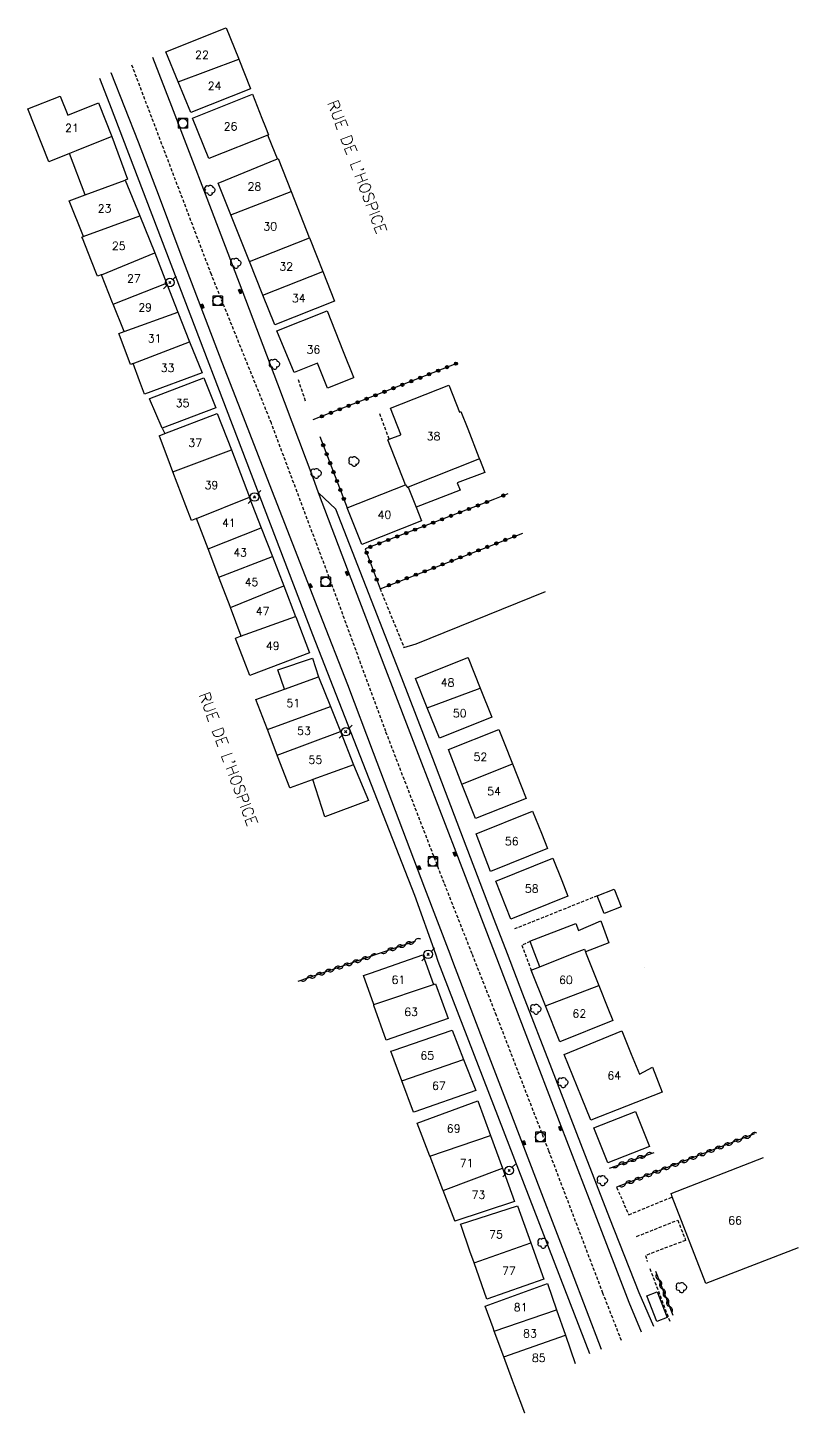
# Model space of a CAD drawing. Header units: millimetres. Extents: x 134000 to 134763, y 129004 to 130000.
# Drawn here: x 134413.6 to 134534, y 129604.3 to 129820.6 of the extents above; entities that cross this region are included whole.
import ezdxf
from ezdxf.enums import TextEntityAlignment as Align

# ---------------------------------------------------------------- set-up
doc = ezdxf.new("R2010")
doc.units = ezdxf.units.MM
doc.linetypes.add('DASHED', pattern=[0.75, 0.5, -0.25])
doc.layers.get('0').update_dxf_attribs({"linetype": 'CONTINUOUS'})
for name, color, linetype in [('W0001', 6, 'DASHED'), ('W0008', 7, 'CONTINUOUS'), ('W0014', 7, 'CONTINUOUS'), ('W0017', 7, 'CONTINUOUS'), ('W0101', 7, 'CONTINUOUS'), ('W0104', 1, 'CONTINUOUS'), ('W0112', 1, 'DASHED'), ('W0300', 7, 'CONTINUOUS'), ('W0310', 3, 'CONTINUOUS'), ('W0323', 7, 'CONTINUOUS'), ('W0401', 7, 'CONTINUOUS'), ('W0420', 7, 'CONTINUOUS'), ('W0473', 7, 'CONTINUOUS'), ('W0989', 7, 'CONTINUOUS'), ('W0991', 7, 'CONTINUOUS'), ('W1102', 7, 'CONTINUOUS')]:
    doc.layers.add(name, color=color, linetype=linetype)
doc.styles.get("Standard").update_dxf_attribs({"font": 'romans.shx', "width": 0.85})

# ---------------------------------------------------------------- blocks, each defined once
blk = doc.blocks.new('T401')
for p, q in [((-0.3, 0.3), (0, 0.3)), ((-0.3, -0.25), (-0.3, 0.3)), ((-0.3, 0.15), (0, 0.15)), ((-0.3, 0), (0, 0)), ((0, 0.3), (0, -0.25)), ((-0.3, -0.15), (0, -0.15)), ((-0.3, -0.25), (-0.3, -0.3)), ((-0.3, -0.3), (0, -0.3)), ((0, -0.3), (0, -0.25))]:
    blk.add_line(p, q)
blk = doc.blocks.new('T300')
for p, q in [((-0.8, 0.51), (-0.86, 0.34)), ((-0.86, 0.34), (-0.86, 0.17)), ((-0.86, 0.17), (-0.74, 0.06)), ((-0.69, 0.63), (-0.8, 0.51)), ((-0.8, -0.06), (-0.74, 0.06)), ((-0.74, 0.06), (-0.69, 0.11)), ((-0.57, 0.69), (-0.69, 0.63)), ((-0.46, 0.69), (-0.57, 0.69)), ((-0.29, 0.63), (-0.46, 0.69)), ((-0.29, 0.63), (-0.17, 0.74)), ((-0.23, 0.57), (-0.29, 0.63)), ((-0.17, 0.74), (-0.06, 0.8)), ((-0.06, 0.8), (0.06, 0.8)), ((0.06, 0.8), (0.23, 0.74)), ((0.23, 0.74), (0.34, 0.63)), ((0.34, 0.63), (0.4, 0.51)), ((0.46, 0.46), (0.34, 0.46)), ((0.4, 0.51), (0.4, 0.46)), ((0.57, 0.4), (0.46, 0.46)), ((0.57, 0.4), (0.69, 0.29)), ((0.69, 0.29), (0.74, 0.17)), ((0.74, 0.06), (0.69, -0.17)), ((0.74, 0.17), (0.74, 0.06)), ((-0.8, -0.17), (-0.8, -0.06)), ((-0.8, -0.23), (-0.8, -0.17)), ((-0.74, -0.34), (-0.8, -0.23)), ((-0.69, -0.4), (-0.74, -0.34)), ((-0.51, -0.46), (-0.69, -0.4)), ((-0.4, -0.46), (-0.51, -0.46)), ((-0.4, -0.46), (-0.34, -0.46)), ((-0.34, -0.46), (-0.34, -0.4)), ((-0.34, -0.51), (-0.34, -0.46)), ((-0.29, -0.63), (-0.34, -0.51)), ((-0.17, -0.74), (-0.29, -0.63)), ((-0.06, -0.8), (-0.17, -0.74)), ((0.06, -0.8), (-0.06, -0.8)), ((0.17, -0.74), (0.06, -0.8)), ((0.23, -0.69), (0.17, -0.74)), ((0.29, -0.46), (0.23, -0.46)), ((0.29, -0.63), (0.23, -0.69)), ((0.46, -0.4), (0.29, -0.46)), ((0.34, -0.51), (0.29, -0.63)), ((0.34, -0.51), (0.34, -0.46)), ((0.57, -0.34), (0.46, -0.4)), ((0.63, -0.29), (0.57, -0.34)), ((0.69, -0.17), (0.63, -0.29))]:
    blk.add_line(p, q)
blk = doc.blocks.new('T473')
for p, q in [((-0.166667, 0.166667), (0.166667, -0.166667)), ((-0.166667, -0.166667), (0.166667, 0.166667)), ((0.500001, 0.500001), (1.000002, 1.000002)), ((-1.000002, -1.000002), (-0.500001, -0.500001))]:
    blk.add_line(p, q)
blk.add_ellipse((0, 0), major_axis=(0.471405, 0.471405), ratio=1, start_param=5.4977871438, end_param=11.780972451)
blk = doc.blocks.new('T420')
for p, q in [((0.75, 0.75), (-0.75, 0.75)), ((-0.75, 0.75), (-0.75, -0.75)), ((0.75, 0.75), (0.75, -0.75)), ((0.75, -0.75), (-0.75, -0.75))]:
    blk.add_line(p, q)
blk.add_ellipse((0, 0), major_axis=(-0.53, 0.53), ratio=1, start_param=3.926991, end_param=10.210176)
blk = doc.blocks.new('t323o')
at = {"color": 0, "linetype": 'Continuous'}
for radius in [0.25, 0.15]:
    blk.add_circle((0, 0), radius, dxfattribs=at)
blk = doc.blocks.new('t310o')
at = {"color": 0, "linetype": 'Continuous'}
for centre, start, end in [((-0.5, 0.38), 216.8699, 323.1304), ((0.5, -0.37), 36.8699, 143.1303)]:
    blk.add_arc(centre, 0.625, start, end, dxfattribs=at)

msp = doc.modelspace()

# ---------------------------------------------------------------- linework, layer by layer
at = {"layer": 'W0001'}
for points in [[(134483, 129676), (134478.62, 129687.08), (134469.51, 129710.7), (134460.93, 129734.07), (134451.63, 129758.87), (134442.27, 129782.06), (134429.83, 129814.81)], [(134506.32, 129615.62), (134503.44, 129623), (134494.98, 129645.22), (134486.8, 129666.38), (134483, 129676)]]:
    msp.add_lwpolyline(points, dxfattribs=at)
at = {"layer": 'W0008'}
for points in [[(134426.54, 129813.64), (134426.54, 129813.64), (134430.82, 129802.8), (134434.09, 129794.19), (134437.34, 129785.57), (134440.6, 129776.96), (134443.9, 129768.39), (134447.23, 129759.83), (134450.56, 129751.27), (134454.89, 129740.2), (134459.23, 129729.12), (134463.53, 129718.04), (134467.55, 129707.46), (134471.55, 129696.88), (134475.56, 129686.3), (134479.49, 129676)], [(134486.57, 129676), (134485.95, 129677.61), (134480.48, 129691.88), (134474.87, 129706.47), (134469.27, 129721.07), (134463.68, 129735.67), (134459.02, 129747.98)], [(134479.49, 129676), (134479.93, 129674.84), (134484.32, 129663.39), (134488.72, 129651.93), (134493.58, 129639.25), (134498.45, 129626.58), (134503.18, 129614.3)], [(134509.45, 129616.94), (134507.54, 129621.58), (134502.22, 129635.33), (134496.92, 129649.08), (134491.43, 129663.34), (134486.57, 129676)]]:
    msp.add_lwpolyline(points, dxfattribs=at)
at = {"layer": 'W0014'}
for points in [[(134459.02, 129747.98), (134458.14, 129750.32), (134452.62, 129764.97), (134447.07, 129779.61), (134441.59, 129793.95), (134436.09, 129808.29), (134433.13, 129815.98)], [(134424.76, 129812.74), (134426.37, 129808.73), (134458.05, 129725.88), (134469.58, 129696.44), (134473.98, 129685.14), (134477.25, 129676)], [(134488.51, 129676), (134486.44, 129681.37), (134481.64, 129693.93), (134476.85, 129706.5), (134472.02, 129719.05), (134468.59, 129727.85), (134465.14, 129736.65), (134461.68, 129745.45), (134459.02, 129747.98)], [(134477.25, 129676), (134477.65, 129674.88), (134501.32, 129613.61)], [(134511.4, 129617.82), (134509.1, 129623.05), (134504.53, 129634.7), (134499.97, 129646.36), (134495.44, 129658.03), (134490.93, 129669.7), (134488.51, 129676)]]:
    msp.add_lwpolyline(points, dxfattribs=at)
at = {"layer": 'W0017'}
msp.add_lwpolyline([(134472.35, 129723.86), (134474.26, 129724.39), (134494.45, 129732.58)], dxfattribs=at)
at = {"layer": 'W0101'}
for points in [[(134435.13, 129816.86), (134444.43, 129820.55), (134444.59, 129820.61), (134446.49, 129815.84), (134446.54, 129815.7)], [(134437.08, 129812.14), (134435.13, 129816.86)], [(134446.54, 129815.7), (134448.32, 129811.23), (134448.38, 129811.07), (134439.05, 129807.37)], [(134439.05, 129807.37), (134437.08, 129812.14)], [(134439.31, 129806.51), (134448.69, 129810.23), (134450.17, 129806.49), (134450.74, 129805.07), (134451.21, 129803.87), (134451.08, 129803.82), (134441.89, 129800.18)], [(134426.72, 129803.64), (134421.16, 129801.4), (134420.12, 129800.98), (134416.89, 129799.68), (134413.57, 129807.94), (134418.64, 129809.95), (134418.64, 129809.95), (134419.85, 129806.96), (134424.65, 129808.89)], [(134424.65, 129808.89), (134426.72, 129803.64)], [(134441.89, 129800.18), (134439.31, 129806.51)], [(134443.34, 129796.34), (134452.58, 129800.16), (134452.68, 129800.2), (134454.72, 129795.05)], [(134422.22, 129787.99), (134422.29, 129788.01), (134420.06, 129793.57), (134422.55, 129794.5), (134428.81, 129796.82)], [(134428.81, 129796.82), (134431.08, 129791.26)], [(134445.31, 129791.42), (134443.34, 129796.34)], [(134454.72, 129795.05), (134457.56, 129787.87), (134457.6, 129787.79)], [(134431.08, 129791.26), (134433.43, 129785.47)], [(134448.23, 129784.12), (134445.31, 129791.42)], [(134425.09, 129782.05), (134425.03, 129782.02), (134424.49, 129781.82), (134424.44, 129781.94), (134423.55, 129784.15), (134422.12, 129787.73), (134422.05, 129787.92), (134422.22, 129787.99)], [(134457.6, 129787.79), (134458.68, 129785.06), (134459.67, 129782.54)], [(134433.43, 129785.47), (134435.25, 129780.74)], [(134450.32, 129778.86), (134448.23, 129784.12)], [(134426.93, 129777.46), (134426.84, 129777.68), (134425.68, 129780.59), (134425.1, 129782.05), (134425.09, 129782.05)], [(134459.67, 129782.54), (134461.51, 129777.92), (134452.17, 129774.23)], [(134435.25, 129780.74), (134437, 129776.19)], [(134452.17, 129774.23), (134450.32, 129778.86)], [(134428.65, 129773.16), (134426.93, 129777.46)], [(134437, 129776.19), (134438.87, 129771.58)], [(134452.51, 129773.29), (134460.35, 129776.39), (134462.86, 129770.04), (134464.44, 129766.04), (134464.48, 129765.96), (134460.38, 129764.34), (134458.85, 129768.21), (134455.2, 129766.76)], [(134455.2, 129766.76), (134452.51, 129773.29)], [(134430.03, 129768.18), (134429.63, 129768.02), (134427.86, 129772.78), (134427.83, 129772.86), (134428.65, 129773.16)], [(134438.87, 129771.58), (134440.84, 129766.75)], [(134440.84, 129766.75), (134431.81, 129763.4), (134431.04, 129765.46), (134430.03, 129768.18)], [(134442.94, 129761.28), (134434.55, 129758.1), (134432.58, 129762.69), (134432.65, 129762.72), (134441.11, 129765.93)], [(134441.11, 129765.93), (134442.94, 129761.28)], [(134472.61, 129749.23), (134469.83, 129756.27), (134470.05, 129756.36), (134471.86, 129757.07), (134471.88, 129757.08), (134470.26, 129761.19), (134479.38, 129764.79), (134479.42, 129764.69), (134481.04, 129760.6), (134481.23, 129760.68), (134482.3, 129757.99), (134484.07, 129753.5), (134484.15, 129753.28), (134472.99, 129748.87)], [(134436.26, 129751.25), (134435.51, 129753.22), (134434.15, 129756.81), (134434.11, 129756.9), (134435, 129757.24), (134443.19, 129760.36)], [(134443.19, 129760.36), (134445.39, 129754.7)], [(134445.39, 129754.7), (134448.24, 129747.32)], [(134439.95, 129744), (134439.14, 129743.69), (134438.27, 129745.97), (134436.26, 129751.25)], [(134448.24, 129747.32), (134448.19, 129747.3), (134450.05, 129742.52)], [(134463.49, 129745.63), (134472.61, 129749.23)], [(134472.99, 129748.87), (134474.23, 129745.75), (134475.08, 129743.6), (134465.77, 129739.93)], [(134465.77, 129739.93), (134463.49, 129745.63)], [(134441.76, 129739.24), (134439.95, 129744)], [(134450.05, 129742.52), (134451.79, 129738.04)], [(134443.43, 129734.84), (134441.76, 129739.24)], [(134451.79, 129738.04), (134451.79, 129738.04), (134453.57, 129733.45)], [(134445.24, 129730.08), (134445.18, 129730.24), (134443.5, 129734.66), (134443.43, 129734.84), (134443.43, 129734.84)], [(134453.57, 129733.45), (134455.41, 129728.7)], [(134446.81, 129725.59), (134446.93, 129725.63), (134445.24, 129730.08)], [(134455.41, 129728.7), (134455.44, 129728.63), (134457.61, 129723.03)], [(134457.61, 129723.03), (134448.53, 129719.58), (134448.25, 129719.48), (134447.38, 129721.76), (134446.16, 129724.98), (134446.04, 129725.3), (134446.81, 129725.59)], [(134474.13, 129719.01), (134482.34, 129722.3), (134482.36, 129722.24), (134484.26, 129717.5)], [(134451.01, 129711.05), (134449.22, 129715.74), (134453.67, 129717.34), (134459.02, 129719.26)], [(134459.02, 129719.26), (134460.86, 129714.63)], [(134475.97, 129714.41), (134474.13, 129719.01)], [(134484.26, 129717.5), (134486.09, 129712.96), (134477.88, 129709.66)], [(134460.86, 129714.63), (134462.42, 129710.7)], [(134477.88, 129709.66), (134475.97, 129714.41)], [(134452.55, 129707.04), (134451.01, 129711.05)], [(134462.42, 129710.7), (134464.48, 129705.51)], [(134479.28, 129707.89), (134487.18, 129711.02), (134488, 129708.96), (134489.31, 129705.67)], [(134464.48, 129705.51), (134458.1, 129703.22), (134458.03, 129703.19), (134454.59, 129701.95), (134454.51, 129701.92), (134452.61, 129706.87), (134452.55, 129707.04)], [(134481.41, 129702.5), (134479.28, 129707.89)], [(134489.31, 129705.67), (134490.67, 129702.25), (134491.45, 129700.28), (134483.53, 129697.14)], [(134483.53, 129697.14), (134481.41, 129702.5)], [(134483.61, 129694.76), (134492.44, 129698.3), (134493.82, 129694.86), (134494.78, 129692.45), (134485.88, 129688.88)], [(134485.88, 129688.88), (134483.61, 129694.76)], [(134486.68, 129687.37), (134495.61, 129690.93), (134497, 129687.45), (134497.97, 129685.02), (134489.02, 129681.44)], [(134489.02, 129681.44), (134486.68, 129687.37)], [(134492.24, 129673.44), (134493.56, 129673.97), (134498.65, 129676)], [(134498.65, 129676), (134500.53, 129676.75), (134500.7, 129676.34), (134500.83, 129676)], [(134500.83, 129676), (134502.81, 129671.04)], [(134467.62, 129668.07), (134466.03, 129672.6), (134467.14, 129672.99), (134475.3, 129675.85)], [(134475.3, 129675.85), (134476.98, 129671.21)], [(134494.47, 129667.86), (134492.24, 129673.44)], [(134476.98, 129671.21), (134477.3, 129671.33), (134479.26, 129665.92)], [(134502.81, 129671.04), (134504.2, 129667.54), (134504.98, 129665.59), (134496.69, 129662.29)], [(134479.26, 129665.92), (134469.56, 129662.52), (134467.66, 129667.94), (134467.62, 129668.07)], [(134496.69, 129662.29), (134494.47, 129667.86)], [(134472.03, 129656.18), (134470.31, 129660.8), (134470.68, 129660.93), (134479.86, 129664.09)], [(134479.86, 129664.09), (134481.66, 129659.51)], [(134497.38, 129660.3), (134506.38, 129663.97), (134507.86, 129660.33), (134509.14, 129657.19)], [(134481.66, 129659.51), (134483.58, 129654.65)], [(134501.55, 129650.02), (134500.09, 129653.63), (134497.38, 129660.3)], [(134509.14, 129657.19), (134511.15, 129658.3), (134512.68, 129654.39), (134501.55, 129650.02)], [(134483.58, 129654.65), (134474.04, 129651.36), (134473.86, 129651.3), (134472.03, 129656.18)], [(134476.4, 129644.42), (134474.42, 129649.59), (134483.9, 129653.03)], [(134483.9, 129653.03), (134485.87, 129647.64)], [(134485.87, 129647.64), (134487.74, 129642.54)], [(134478.46, 129639.04), (134478.41, 129639.18), (134476.43, 129644.34), (134476.4, 129644.42)], [(134519.5, 129624.53), (134514.27, 129638.05), (134514.07, 129638.59), (134528.53, 129644.19)], [(134487.74, 129642.54), (134489.64, 129637.33)], [(134489.64, 129637.33), (134480.31, 129634.24), (134480.28, 129634.32), (134478.46, 129639.04)], [(134483.3, 129627.75), (134482.66, 129629.57), (134481.26, 129633.56), (134481.17, 129633.82), (134490.11, 129636.64)], [(134490.11, 129636.64), (134492.17, 129630.89)], [(134492.17, 129630.89), (134494.19, 129625.23)], [(134533.95, 129630.12), (134519.5, 129624.53)], [(134494.19, 129625.23), (134485.28, 129622.1), (134483.3, 129627.75)], [(134486.46, 129617.09), (134486.28, 129617.59), (134485.04, 129620.98), (134494.75, 129624.53)], [(134494.75, 129624.53), (134496.2, 129620.4)], [(134496.2, 129620.4), (134497.59, 129616.46)], [(134487.93, 129613.07), (134486.46, 129617.09)], [(134497.59, 129616.46), (134499.08, 129612.04)], [(134489.29, 129609.38), (134487.93, 129613.07)], [(134491.25, 129604.26), (134491.25, 129604.26), (134491.25, 129604.26), (134489.59, 129608.55), (134489.29, 129609.38)]]:
    msp.add_lwpolyline(points, dxfattribs=at)
at = {"layer": 'W0104'}
for points in [[(134426.72, 129803.64), (134429.18, 129796.96), (134428.81, 129796.82)], [(134452.58, 129800.16), (134452.23, 129801.02), (134451.08, 129803.82)], [(134422.55, 129794.5), (134420.12, 129800.98)], [(134434.55, 129758.1), (134435, 129757.24)], [(134484.15, 129753.28), (134484.96, 129751.16), (134480.68, 129749.53), (134481.12, 129748.38), (134474.23, 129745.75)], [(134453.67, 129717.34), (134452.66, 129720.35), (134458.05, 129722.15), (134459.02, 129719.26)], [(134464.48, 129705.51), (134466.8, 129699.93), (134459.99, 129697.4), (134458.1, 129703.22)], [(134492.79, 129676), (134492.06, 129677.91), (134492.03, 129677.99), (134499.22, 129680.73), (134499.62, 129679.67), (134503.08, 129681.15), (134504.37, 129677.74), (134500.7, 129676.34)], [(134493.56, 129673.97), (134492.79, 129676)]]:
    msp.add_lwpolyline(points, dxfattribs=at)
for points in [[(134502.54, 129685.06), (134505.2, 129686.09), (134505.24, 129685.99), (134506.27, 129683.34), (134503.61, 129682.31)], [(134502.02, 129648.82), (134508.53, 129651.41), (134510.71, 129645.94), (134504.2, 129643.35)], [(134511.85, 129618.6), (134510.31, 129622.62), (134511.92, 129623.24), (134513.46, 129619.22)]]:
    msp.add_lwpolyline(points, close=True, dxfattribs=at)
at = {"layer": 'W0112'}
for points in [[(134455.8, 129765.69), (134456.96, 129762.27)], [(134470.05, 129756.36), (134468.49, 129760.57)], [(134468.61, 129733.02), (134472.35, 129723.86)], [(134502.54, 129685.06), (134489.63, 129679.89)], [(134492.06, 129677.91), (134490.76, 129677.36), (134491.27, 129676)], [(134491.27, 129676), (134492.24, 129673.44)], [(134505.54, 129639.55), (134507.47, 129635.27), (134514.27, 129638.05)], [(134508.7, 129631.87), (134515.11, 129634.43), (134516.35, 129631.26), (134510.07, 129628.9), (134510.07, 129628.9), (134510.35, 129627.96)], [(134510.76, 129626.85), (134513.9, 129618.58)]]:
    msp.add_lwpolyline(points, dxfattribs=at)
at = {"layer": 'W0310'}
for points in [[(134468.34, 129676), (134455.77, 129671.69)], [(134474.02, 129677.95), (134468.34, 129676)], [(134527.1, 129647.88), (134505.54, 129639.55)], [(134504.46, 129642.55), (134511.43, 129645)], [(134514.39, 129619.54), (134511.67, 129626.38)]]:
    msp.add_lwpolyline(points, dxfattribs=at)
at = {"layer": 'W0323'}
for points in [[(134480.7, 129768.24), (134458.13, 129759.38)], [(134459.23, 129756.77), (134463.49, 129745.63)], [(134488.57, 129747.83), (134486.48, 129747.01)], [(134486.48, 129747.01), (134466.3, 129739.24), (134468.61, 129733.02)], [(134468.61, 129733.02), (134490.93, 129741.71)], [(134509.87, 129673.81), (134509.87, 129673.81)]]:
    msp.add_lwpolyline(points, dxfattribs=at)
at = {"layer": 'W1102'}
for points in [[(134437.08, 129812.14), (134446.54, 129815.7)], [(134445.31, 129791.42), (134454.72, 129795.05)], [(134422.22, 129787.99), (134431.08, 129791.26)], [(134448.23, 129784.12), (134457.6, 129787.79)], [(134425.09, 129782.05), (134433.43, 129785.47)], [(134450.32, 129778.86), (134459.67, 129782.54)], [(134426.93, 129777.46), (134435.25, 129780.74)], [(134428.65, 129773.16), (134437, 129776.19)], [(134430.03, 129768.18), (134438.87, 129771.58)], [(134436.26, 129751.25), (134445.39, 129754.7)], [(134439.95, 129744), (134448.24, 129747.32)], [(134472.61, 129749.23), (134472.9, 129748.84), (134472.99, 129748.87)], [(134441.76, 129739.24), (134450.05, 129742.52)], [(134443.43, 129734.84), (134451.79, 129738.04)], [(134445.24, 129730.08), (134453.57, 129733.45)], [(134446.81, 129725.59), (134455.41, 129728.7)], [(134475.97, 129714.41), (134484.26, 129717.5)], [(134451.01, 129711.05), (134460.86, 129714.63)], [(134452.55, 129707.04), (134462.42, 129710.7)], [(134481.41, 129702.5), (134489.31, 129705.67)], [(134467.62, 129668.07), (134476.98, 129671.21)], [(134494.47, 129667.86), (134502.81, 129671.04)], [(134472.03, 129656.18), (134481.66, 129659.51)], [(134476.4, 129644.42), (134485.87, 129647.64)], [(134478.46, 129639.04), (134487.74, 129642.54)], [(134483.3, 129627.75), (134492.17, 129630.89)], [(134486.46, 129617.09), (134496.2, 129620.4)], [(134487.93, 129613.07), (134497.59, 129616.46)]]:
    msp.add_lwpolyline(points, dxfattribs=at)

# ---------------------------------------------------------------- block references
at = {"layer": 'W0300', "rotation": 359.9999899820874}
for p in [(134442.07, 129795.23), (134446.12, 129783.83), (134452.16, 129768.06), (134458.67, 129751.01), (134464.57, 129752.88), (134492.99, 129667.35), (134497.23, 129655.89), (134503.38, 129640.58), (134494.1, 129630.8), (134515.74, 129623.89)]:
    msp.add_blockref('T300', p, dxfattribs=at)
at = {"layer": 'W0310'}
for p, rotation in [((134474.01, 129677.95), 198.929281455897), ((134467.12, 129675.58), 198.931523458621), ((134469.75, 129676.49), 198.929281455897), ((134471.17, 129676.97), 198.929281455897), ((134472.59, 129677.46), 198.929281455897), ((134461.45, 129673.64), 198.931523458621), ((134462.87, 129674.12), 198.931523458621), ((134464.29, 129674.61), 198.931523458621), ((134465.71, 129675.1), 198.931523458621), ((134457.19, 129672.18), 198.931523458621), ((134458.61, 129672.66), 198.931523458621), ((134460.03, 129673.15), 198.931523458621), ((134526.53, 129647.66), 201.1087565178192), ((134520.93, 129645.5), 201.1087565178192), ((134522.33, 129646.04), 201.1087565178192), ((134523.73, 129646.58), 201.1087565178192), ((134525.13, 129647.12), 201.1087565178192), ((134505.87, 129643.05), 19.39142477549062), ((134507.29, 129643.54), 19.39142477549062), ((134508.7, 129644.04), 19.39142477549062), ((134510.12, 129644.54), 19.39142477549062), ((134515.33, 129643.33), 201.1087565178192), ((134516.73, 129643.87), 201.1087565178192), ((134518.13, 129644.41), 201.1087565178192), ((134519.53, 129644.96), 201.1087565178192), ((134509.74, 129641.17), 201.1087565178192), ((134511.14, 129641.71), 201.1087565178192), ((134512.54, 129642.25), 201.1087565178192), ((134513.94, 129642.79), 201.1087565178192), ((134506.94, 129640.09), 201.1087565178192), ((134508.34, 129640.63), 201.1087565178192), ((134512.17, 129625.11), 111.6916116117372), ((134512.73, 129623.72), 111.6916116117372), ((134513.28, 129622.33), 111.6916116117372), ((134513.84, 129620.93), 111.6916116117372)]:
    msp.add_blockref('t310o', p, dxfattribs=dict(at, rotation=rotation))
at = {"layer": 'W0323'}
for p, rotation in [((134476.28, 129766.51), 201.4321984788416), ((134477.68, 129767.06), 201.4321984788416), ((134479.08, 129767.61), 201.4321984788416), ((134480.47, 129768.15), 201.4321984788416), ((134470.7, 129764.32), 201.4321984788416), ((134472.1, 129764.86), 201.4321984788416), ((134473.49, 129765.41), 201.4321984788416), ((134474.89, 129765.96), 201.4321984788416), ((134466.51, 129762.67), 201.4321984788416), ((134467.91, 129763.22), 201.4321984788416), ((134469.3, 129763.77), 201.4321984788416), ((134460.93, 129760.48), 201.4321984788416), ((134462.32, 129761.03), 201.4321984788416), ((134463.72, 129761.58), 201.4321984788416), ((134465.11, 129762.12), 201.4321984788416), ((134459.53, 129759.93), 201.4321984788416), ((134459.74, 129755.43), 290.9299121486134), ((134460.27, 129754.03), 290.9299121486134), ((134460.81, 129752.63), 290.9299121486134), ((134461.34, 129751.23), 290.9299121486134), ((134461.88, 129749.83), 290.9299121486134), ((134462.41, 129748.43), 290.9299121486134), ((134462.95, 129747.03), 290.9299121486134), ((134487.88, 129747.56), 201.5291129346553), ((134481.1, 129744.94), 201.0422663828221), ((134482.5, 129745.47), 201.0422663828221), ((134483.9, 129746.01), 201.0422663828221), ((134485.3, 129746.55), 201.0422663828221), ((134475.5, 129742.78), 201.0422663828221), ((134476.9, 129743.32), 201.0422663828221), ((134478.3, 129743.86), 201.0422663828221), ((134479.7, 129744.4), 201.0422663828221), ((134469.9, 129740.63), 201.0422663828221), ((134471.3, 129741.17), 201.0422663828221), ((134472.7, 129741.7), 201.0422663828221), ((134474.1, 129742.24), 201.0422663828221), ((134488.18, 129740.64), 21.27451514558539), ((134489.58, 129741.18), 21.27451514558539), ((134466.52, 129738.64), 290.3762040079987), ((134467.1, 129739.55), 201.0422663828221), ((134468.5, 129740.09), 201.0422663828221), ((134482.59, 129738.46), 21.27451514558539), ((134483.98, 129739), 21.27451514558539), ((134485.38, 129739.55), 21.27451514558539), ((134486.78, 129740.09), 21.27451514558539), ((134467.04, 129737.24), 290.3762040079987), ((134477, 129736.28), 21.27451514558539), ((134478.39, 129736.83), 21.27451514558539), ((134479.79, 129737.37), 21.27451514558539), ((134481.19, 129737.92), 21.27451514558539), ((134467.56, 129735.83), 290.3762040079987), ((134468.09, 129734.42), 290.3762040079987), ((134471.4, 129734.11), 21.27451514558539), ((134472.8, 129734.65), 21.27451514558539), ((134474.2, 129735.2), 21.27451514558539), ((134475.6, 129735.74), 21.27451514558539), ((134470.01, 129733.56), 21.27451514558539)]:
    msp.add_blockref('t323o', p, dxfattribs=dict(at, rotation=rotation))
at = {"layer": 'W0401'}
for p, rotation in [((134446.89, 129779.5), 20.73805622689017), ((134440.72, 129777.06), 200.7744524837443), ((134463.6, 129735.48), 20.91676129633439), ((134457.6, 129733.41), 201.388950942992), ((134480.44, 129691.65), 20.9909644714774), ((134474.58, 129689.38), 200.7463257647422), ((134496.91, 129648.83), 21.10920870638865), ((134490.97, 129646.43), 200.9811749891639)]:
    msp.add_blockref('T401', p, dxfattribs=dict(at, rotation=rotation))
at = {"layer": 'W0420'}
for p in [(134437.8, 129805.69), (134443.24, 129777.97), (134460.1, 129734.09), (134493.65, 129647.39)]:
    msp.add_blockref('T420', p, dxfattribs=at)
at = {"layer": 'W0420', "rotation": 359.9999899820874}
msp.add_blockref('T420', (134476.86, 129690.42), dxfattribs=at)
at = {"layer": 'W0473', "rotation": 359.9999899820874}
for p in [(134435.76, 129780.82), (134448.99, 129747.34), (134463.25, 129710.69), (134476.14, 129675.93), (134488.77, 129642.17)]:
    msp.add_blockref('T473', p, dxfattribs=at)

# ---------------------------------------------------------------- texts
at = {"layer": 'W0989'}
for rotation, p in [(290.6217, (134460.34, 129808.9)), (290.3382, (134440.26, 129716.46))]:
    msp.add_text("RUE DE L'HOSPICE", height=1.75, rotation=rotation, dxfattribs=at).set_placement(p)
at = {"layer": 'W0991'}
for s, p in [('22', (134440.8, 129816.38)), ('24', (134442.76, 129811.54)), ('26', (134445.26, 129805.21)), ('21', (134420.48, 129804.96)), ('28', (134448.99, 129795.81)), ('23', (134425.57, 129792.4)), ('30', (134451.46, 129789.58)), ('25', (134427.8, 129786.54)), ('27', (134430.15, 129781.46)), ('32', (134453.95, 129783.33)), ('34', (134455.92, 129778.38)), ('29', (134431.92, 129776.95)), ('31', (134433.39, 129772.1)), ('36', (134458.21, 129770.36)), ('33', (134435.42, 129767.49)), ('35', (134437.76, 129762.01)), ('37', (134439.75, 129755.8)), ('38', (134476.98, 129756.82)), ('39', (134442.28, 129749.19)), ('40', (134469.3, 129744.57)), ('41', (134444.99, 129743.28)), ('43', (134446.76, 129738.68)), ('45', (134448.53, 129734.06)), ('47', (134450.27, 129729.52)), ('49', (134451.85, 129724.09)), ('48', (134479.16, 129718.36)), ('51', (134455.05, 129715.16)), ('50', (134481.07, 129713.58)), ('53', (134456.73, 129710.84)), ('55', (134458.5, 129706.31)), ('52', (134484.3, 129706.76)), ('54', (134486.42, 129701.4)), ('56', (134489.19, 129693.59)), ('58', (134492.32, 129686.19)), ('61', (134471.48, 129671.96)), ('60', (134497.65, 129671.93)), ('63', (134473.46, 129666.93)), ('62', (134499.74, 129666.67)), ('65', (134475.99, 129660.13)), ('64', (134505.19, 129657)), ('67', (134477.8, 129655.41)), ('69', (134480.11, 129648.72)), ('71', (134482.13, 129643.34)), ('73', (134483.99, 129638.39)), ('66', (134524.08, 129634.38)), ('75', (134486.72, 129632.2)), ('77', (134488.74, 129626.5)), ('81', (134490.58, 129620.81)), ('83', (134492.04, 129616.74)), ('85', (134493.41, 129612.92))]:
    msp.add_text(s, height=1.25, dxfattribs=at).set_placement(p, align=Align.MIDDLE_CENTER)

doc.saveas('drawing.dxf')
